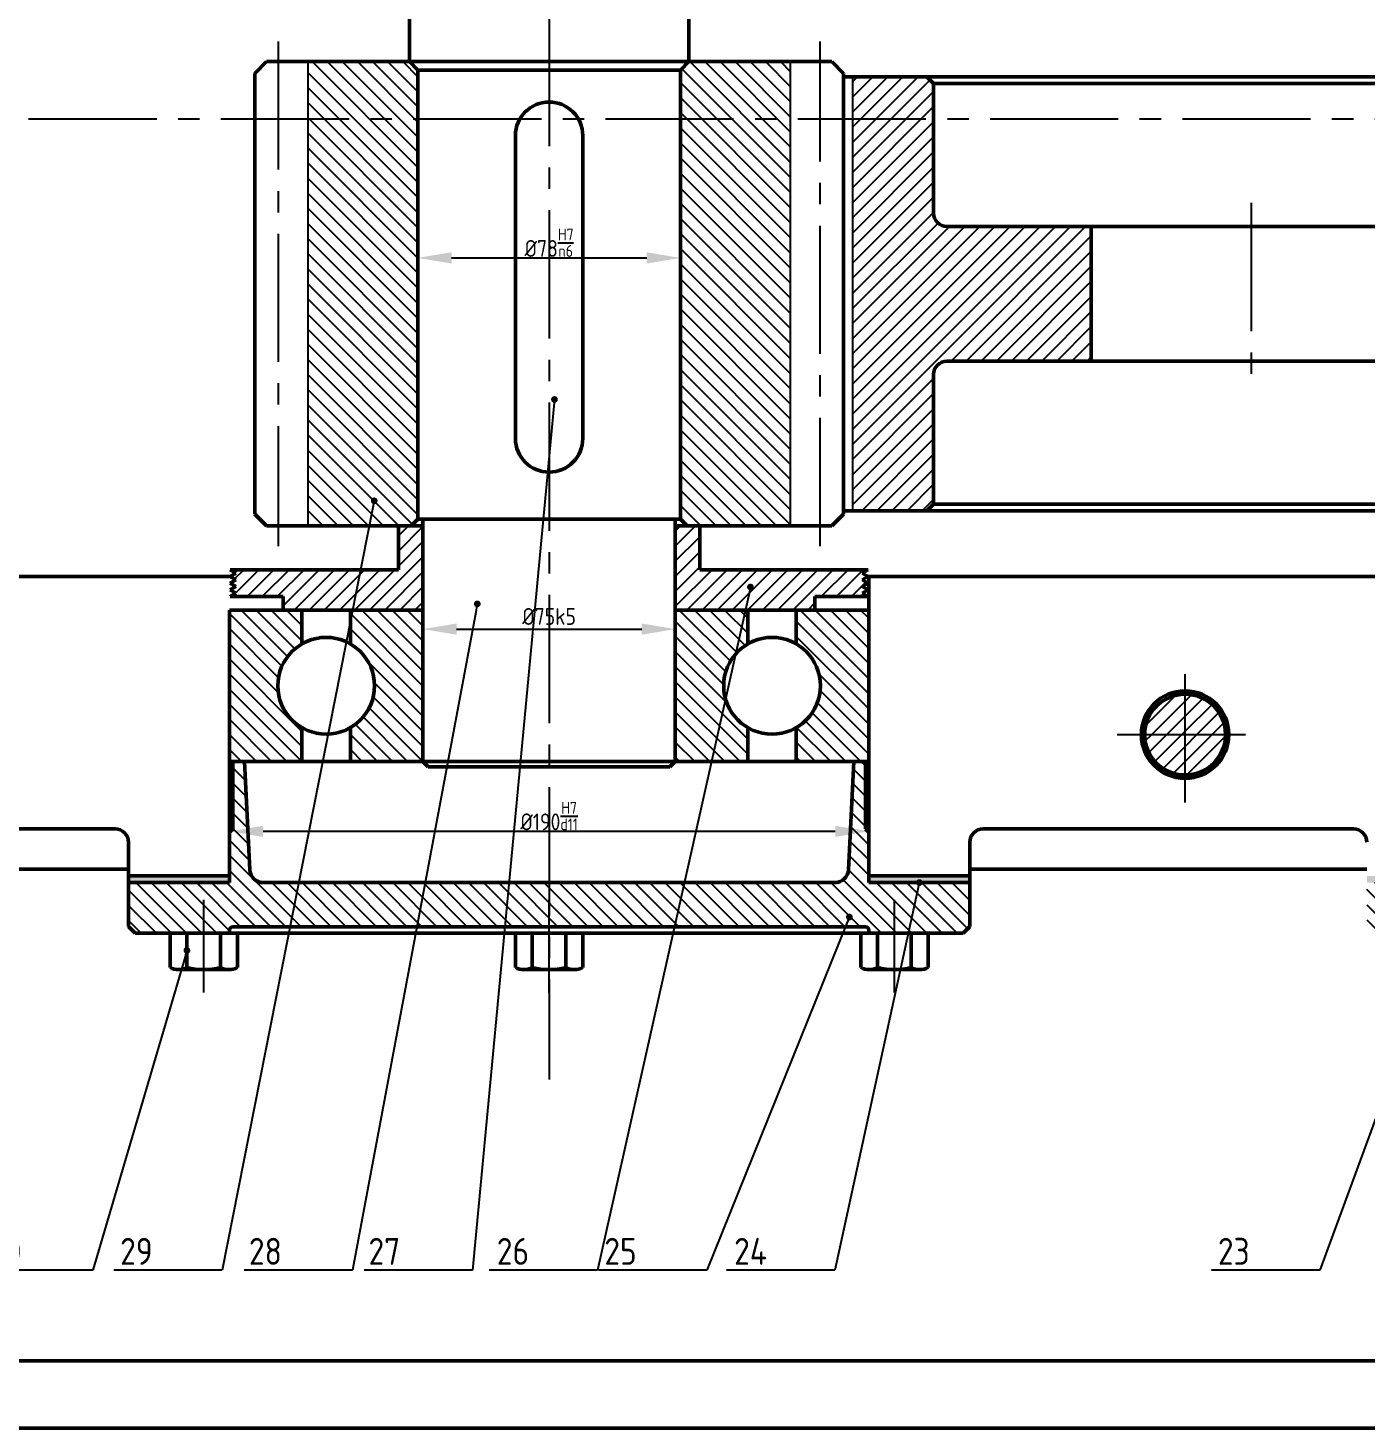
# Model space of a CAD drawing. Header units: millimetres. Extents: x 0 to 1189, y 0 to 841.
# Drawn here: x 265.6 to 464.4, y 0 to 208.1 of the extents above; entities that cross this region are included whole.
import ezdxf
from ezdxf import colors
from ezdxf.entities.mleader import LeaderData, LeaderLine
from ezdxf.math import Vec2, Vec3

# ---------------------------------------------------------------- set-up
doc = ezdxf.new("R2010")
doc.units = ezdxf.units.MM
doc.linetypes.add('CENTER2', pattern=[28.575, 19.05, -3.175, 3.175, -3.175])
for name, color, linetype, lineweight in [('中心线', 1, 'CENTER2', 25), ('标注线', 210, 'Continuous', 25), ('粗实线', 7, 'Continuous', 50), ('细实线', 7, 'Continuous', 25)]:
    doc.layers.add(name, color=color, linetype=linetype, lineweight=lineweight)
doc.styles.add('样式 1', font='gbenor.shx', dxfattribs={"bigfont": 'gbcbig.shx'})
doc.dimstyles.new('副本 ISO-25', dxfattribs={"dimtxt": 2.5, "dimasz": 5, "dimexe": 1.25, "dimexo": 0, "dimtad": 1, "dimtoh": 1, "dimlfac": 2, "dimdsep": 46, "dimtxsty": '样式 1', "dimcen": 2.5, "dimadec": 0, "dimazin": 0, "dimtfac": 1, "dimtmove": 0, "dimatfit": 3, "dimfxl": 1, "dimarcsym": 0})
pattern_1 = [(135, (-550.7785, -368.4405), (-1.122532, -1.122532), [])]
pattern_2 = [(45, (-550.7785, -368.4405), (-1.122532, 1.122532), [])]

# ---------------------------------------------------------------- blocks, each defined once
blk = doc.blocks.new('*U8')
at = {"layer": '中心线', "color": 0, "linetype": 'CENTER2', "transparency": 16777216}
blk.add_line((0, 13.5), (0, -13.5), dxfattribs=at)
blk = doc.blocks.new('*D25')
at = {"layer": 'Defpoints', "color": 0, "transparency": 16777216}
for p in [(66.16, 398.55), (514.31, 398.55), (66.42, 194.55)]:
    blk.add_point(p, dxfattribs=at)
at = {"layer": '标注线', "color": 0, "lineweight": -2, "transparency": 16777216}
for p, q in [((514.31, 398.55), (64.91, 398.55)), ((66.16, 199.55), (66.16, 393.55)), ((66.42, 194.55), (64.91, 194.55))]:
    blk.add_line(p, q, dxfattribs=at)
at = {"layer": '标注线', "color": 0, "transparency": 16777216}
for points in [[(65.33, 393.55), (66.99, 393.55), (66.16, 398.55)], [(65.33, 199.55), (66.99, 199.55), (66.16, 194.55)]]:
    blk.add_solid(points, dxfattribs=at)
at = {"layer": '标注线', "color": 0, "transparency": 16777216, "insert": (64.28, 296.55), "char_height": 2.5, "attachment_point": 5, "rotation": 90, "style": '样式 1'}
blk.add_mtext('408', dxfattribs=at)
blk = doc.blocks.new('*D32')
at = {"layer": 'Defpoints', "color": 0, "transparency": 16777216}
for p in [(295.56, 88.67), (390.56, 88.67), (390.56, 88.67)]:
    blk.add_point(p, dxfattribs=at)
at = {"layer": '标注线', "color": 0, "lineweight": -2, "transparency": 16777216}
for p, q in [((295.56, 88.67), (295.56, 89.92)), ((390.56, 88.67), (390.56, 89.92)), ((300.56, 88.67), (385.56, 88.67))]:
    blk.add_line(p, q, dxfattribs=at)
at = {"layer": '标注线', "color": 0, "transparency": 16777216}
for points in [[(300.56, 89.5), (300.56, 87.84), (295.56, 88.67)], [(385.56, 89.5), (385.56, 87.84), (390.56, 88.67)]]:
    blk.add_solid(points, dxfattribs=at)
at = {"layer": '标注线', "color": 0, "transparency": 16777216, "insert": (343.06, 90.93), "char_height": 2.5, "attachment_point": 5, "style": '样式 1'}
blk.add_mtext('%%C190{\\H0.7x;\\SH7/d11;}', dxfattribs=at)
blk = doc.blocks.new('*D33')
at = {"layer": 'Defpoints', "color": 0, "transparency": 16777216}
for p in [(361.81, 118.72), (324.31, 111.55), (361.81, 111.55)]:
    blk.add_point(p, dxfattribs=at)
at = {"layer": '标注线', "color": 0, "lineweight": -2, "transparency": 16777216}
for p, q in [((324.31, 111.55), (324.31, 119.97)), ((329.31, 118.72), (356.81, 118.72)), ((361.81, 111.55), (361.81, 119.97))]:
    blk.add_line(p, q, dxfattribs=at)
at = {"layer": '标注线', "color": 0, "transparency": 16777216}
for points in [[(329.31, 119.55), (329.31, 117.89), (324.31, 118.72)], [(356.81, 119.55), (356.81, 117.89), (361.81, 118.72)]]:
    blk.add_solid(points, dxfattribs=at)
at = {"layer": '标注线', "color": 0, "transparency": 16777216, "insert": (343.06, 120.6), "char_height": 2.5, "attachment_point": 5, "style": '样式 1'}
blk.add_mtext('%%C75k5', dxfattribs=at)
blk = doc.blocks.new('*D34')
at = {"layer": 'Defpoints', "color": 0, "transparency": 16777216}
for p in [(362.56, 173.88), (323.56, 168.43), (362.56, 168.43)]:
    blk.add_point(p, dxfattribs=at)
at = {"layer": '标注线', "color": 0, "lineweight": -2, "transparency": 16777216}
for p, q in [((323.56, 168.43), (323.56, 175.13)), ((362.56, 168.43), (362.56, 175.13)), ((328.56, 173.88), (357.56, 173.88))]:
    blk.add_line(p, q, dxfattribs=at)
at = {"layer": '标注线', "color": 0, "transparency": 16777216}
for points in [[(328.56, 174.72), (328.56, 173.05), (323.56, 173.88)], [(357.56, 174.72), (357.56, 173.05), (362.56, 173.88)]]:
    blk.add_solid(points, dxfattribs=at)
at = {"layer": '标注线', "color": 0, "transparency": 16777216, "insert": (343.06, 176.14), "char_height": 2.5, "attachment_point": 5, "style": '样式 1'}
blk.add_mtext('%%C78{\\H0.7x;\\SH7/n6;}', dxfattribs=at)
blk = doc.blocks.new('_Dot')
at = {"color": 0, "linetype": 'ByBlock', "lineweight": -2}
blk.add_line((-0.5, 0), (-1, 0), dxfattribs=at)
at = {"color": 0, "linetype": 'ByBlock', "const_width": 0.5}
blk.add_lwpolyline([(-0.25, 0, 1), (0.25, 0, 1)], format="xyb", close=True, dxfattribs=at)

msp = doc.modelspace()

# ---------------------------------------------------------------- hatches: boundary and pattern name
at = {"layer": '中心线'}
h = msp.add_hatch(dxfattribs=at)
h.set_pattern_fill('ANSI31', color=0, scale=0.5)
h.paths.add_polyline_path([(709.5574, 276.8007, 0.41421356), (706.3074, 273.5507), (709.5574, 273.5507)])
h.paths.add_polyline_path([(709.6098, 276.8002), (709.5574, 276.7479), (709.5574, 273.5507), (712.8074, 273.5507, 0.40950015)])
h.paths.add_polyline_path([(712.8074, 273.5507), (709.5574, 273.5507), (709.5574, 270.3007, 0.41421356)])
h.paths.add_polyline_path([(709.5574, 273.5507), (706.3602, 273.5507), (706.3078, 273.4983, 0.40950015), (709.5574, 270.3007)])
h.paths.add_polyline_path([(112.0574, 118.8007, 0.41421356), (108.8074, 115.5507), (112.0574, 115.5507)])
h.paths.add_polyline_path([(112.0574, 118.8007), (112.0574, 115.5507), (115.3074, 115.5507, 0.41421356)])
h.paths.add_polyline_path([(115.3074, 115.5507), (112.0574, 115.5507), (112.0574, 112.3007, 0.41421356)])
h.paths.add_polyline_path([(112.0574, 115.5507), (108.8074, 115.5507, 0.41421356), (112.0574, 112.3007)])
at = {"layer": '细实线'}
h = msp.add_hatch(dxfattribs=at)
h.set_pattern_fill('ANSI31', color=256, scale=0.5, angle=90)
h.set_pattern_definition(pattern_1)
h.paths.add_polyline_path([(323.5574, 201.8007), (322.3074, 203.0507), (307.1824, 203.0507), (307.1824, 134.0507), (322.5574, 134.0507), (323.5574, 135.0507)])
h.paths.add_polyline_path([(378.9324, 203.0507), (363.8074, 203.0507), (362.5574, 201.8007), (362.5574, 135.0507), (363.5574, 134.0507), (378.9324, 134.0507)])
h = msp.add_hatch(dxfattribs=at)
h.set_pattern_fill('ANSI31', color=256, scale=0.5)
h.set_pattern_definition(pattern_2)
h.paths.add_polyline_path([(402.1824, 178.5507, -0.41421356), (400.1824, 180.5507), (400.1824, 199.8007), (399.1824, 200.8007), (388.1824, 200.8007), (388.1824, 136.3007), (399.1824, 136.3007), (400.1824, 137.3007), (400.1824, 156.5507, -0.41421356), (402.1824, 158.5507), (423.6199, 158.5507), (423.6199, 178.5507)])
h.paths.add_polyline_path([(509.0574, 199.8007), (508.0574, 200.8007), (495.5574, 200.8007), (494.5574, 199.8007), (494.5574, 180.5507, -0.41421356), (492.5574, 178.5507), (471.1199, 178.5507), (471.1199, 158.5507), (492.5574, 158.5507, -0.41421356), (494.5574, 156.5507), (494.5574, 137.3007), (495.5574, 136.3007), (508.0574, 136.3007), (509.0574, 137.3007)])
h.paths.add_polyline_path([(571.5574, 158.5507), (592.9949, 158.5507), (592.9949, 178.5507), (571.5574, 178.5507, -0.41421356), (569.5574, 180.5507), (569.5574, 199.8007), (568.5574, 200.8007), (555.0574, 200.8007), (555.0574, 137.3007), (556.0574, 136.3007), (568.5574, 136.3007), (569.5574, 137.3007), (569.5574, 156.5507, -0.41421356)])
h.paths.add_polyline_path([(661.9324, 158.5507, -0.41421356), (663.9324, 156.5507), (663.9324, 137.3007), (664.9324, 136.3007), (676.4324, 136.3007), (676.4324, 200.8007), (664.9324, 200.8007), (663.9324, 199.8007), (663.9324, 180.5507, -0.41421356), (661.9324, 178.5507), (640.4949, 178.5507), (640.4949, 158.5507)])
h = msp.add_hatch(dxfattribs=at)
h.set_pattern_fill('ANSI31', color=256, scale=0.5)
h.set_pattern_definition(pattern_2)
h.paths.add_polyline_path([(188.0574, 121.5507), (188.0574, 127.5507), (170.6574, 127.5507), (171.5234, 127.0507), (170.6574, 126.5507), (171.5234, 126.0507), (170.6574, 125.5507), (171.5234, 125.0507), (170.6574, 124.5507), (171.5234, 124.0507), (170.6574, 123.5507), (178.5574, 123.5507), (178.5574, 121.5507)])
h.paths.add_polyline_path([(217.5574, 123.5507), (225.4574, 123.5507), (224.5914, 124.0507), (225.4574, 124.5507), (224.5914, 125.0507), (225.4574, 125.5507), (224.5914, 126.0507), (225.4574, 126.5507), (224.5914, 127.0507), (225.4574, 127.5507), (208.0574, 127.5507), (208.0574, 121.5507), (217.5574, 121.5507)])
h.paths.add_polyline_path([(324.3074, 121.5507), (324.3074, 134.0507), (320.6574, 134.0507), (320.6574, 127.5507), (295.6574, 127.5507), (296.5234, 127.0507), (295.6574, 126.5507), (296.5234, 126.0507), (295.6574, 125.5507), (296.5234, 125.0507), (295.6574, 124.5507), (296.5234, 124.0507), (295.6574, 123.5507), (303.5574, 123.5507), (303.5574, 121.5507)])
h.paths.add_polyline_path([(365.4574, 127.5507), (365.4574, 134.0507), (361.8074, 134.0507), (361.8074, 121.5507), (382.5574, 121.5507), (382.5574, 123.5507), (390.4574, 123.5507), (389.5914, 124.0507), (390.4574, 124.5507), (389.5914, 125.0507), (390.4574, 125.5507), (389.5914, 126.0507), (390.4574, 126.5507), (389.5914, 127.0507), (390.4574, 127.5507)])
h.paths.add_polyline_path([(479.6574, 127.5507), (480.5234, 127.0507), (479.6574, 126.5507), (480.5234, 126.0507), (479.6574, 125.5507), (480.5234, 125.0507), (479.6574, 124.5507), (480.5234, 124.0507), (479.6574, 123.5507), (508.8074, 123.5507), (508.8074, 121.5507), (510.8074, 121.5507), (510.8074, 127.5507)])
h.paths.add_polyline_path([(553.3074, 127.5507), (553.3074, 121.5507), (555.3074, 121.5507), (555.3074, 123.5507), (584.4574, 123.5507), (583.5914, 124.0507), (584.4574, 124.5507), (583.5914, 125.0507), (584.4574, 125.5507), (583.5914, 126.0507), (584.4574, 126.5507), (583.5914, 127.0507), (584.4574, 127.5507)])
h = msp.add_hatch(dxfattribs=at)
h.set_pattern_fill('ANSI31', color=256, scale=0.5, angle=90)
h.set_pattern_definition(pattern_1)
h.paths.add_polyline_path([(306.3386, 116.5252), (306.3386, 121.5507), (295.5574, 121.5507), (295.5574, 99.0507), (306.3386, 99.0507), (306.3386, 104.0761, -0.26794919), (302.7449, 110.3007, -0.26794919)])
h.paths.add_polyline_path([(324.3074, 121.5507), (313.5261, 121.5507), (313.5261, 116.5252, -0.26794919), (317.1199, 110.3007, -0.26794919), (313.5261, 104.0761), (313.5261, 99.0507), (324.3074, 99.0507)])
h.paths.add_polyline_path([(372.5886, 116.5252), (372.5886, 121.5507), (361.8074, 121.5507), (361.8074, 99.0507), (372.5886, 99.0507), (372.5886, 104.0761, -0.26794919), (368.9949, 110.3007, -0.26794919)])
h.paths.add_polyline_path([(390.5574, 121.5507), (379.7761, 121.5507), (379.7761, 116.5252, -0.26794919), (383.3699, 110.3007, -0.26794919), (379.7761, 104.0761), (379.7761, 99.0507), (390.5574, 99.0507)])
h = msp.add_hatch(dxfattribs=at)
h.set_pattern_fill('ANSI31', color=256, scale=0.5, angle=90)
h.set_pattern_definition(pattern_1)
h.paths.add_polyline_path([(185.3074, 78.767), (188.5574, 79.2237), (188.5574, 81.0507), (175.8099, 81.0507, -0.39965564), (173.8124, 82.9508), (172.5574, 108.0507), (171.0574, 108.0507), (171.0574, 93.0507), (170.5574, 92.5507), (170.5574, 81.0507), (155.5574, 81.0507), (155.5574, 74.5236), (156.5574, 73.5236), (170.5574, 73.5236), (170.5574, 73.9833, -0.41421356), (171.0574, 74.4833), (188.5574, 74.4833), (188.5574, 76.3102), (185.3074, 76.767)])
h.paths.add_polyline_path([(240.5574, 81.0507), (225.5574, 81.0507), (225.5574, 92.5507), (225.0574, 93.0507), (225.0574, 108.0507), (223.5574, 108.0507), (222.3024, 82.9508, -0.39965564), (220.3049, 81.0507), (207.5574, 81.0507), (207.5574, 79.2237), (210.8074, 78.767), (210.8074, 76.767), (207.5574, 76.3102), (207.5574, 74.4833), (225.0574, 74.4828, -0.41218043), (225.5574, 73.9863), (225.5574, 73.5236), (232.0574, 73.5236), (234.3731, 73.5228), (239.5574, 73.5236), (240.5574, 74.5236)])
h.paths.add_polyline_path([(405.5574, 81.0507), (390.5574, 81.0507), (390.5574, 88.5507), (390.0574, 89.0507), (390.0574, 99.0507), (388.3324, 99.0507), (387.5274, 82.9508, -0.39965564), (385.5299, 81.0507), (300.5849, 81.0507, -0.39965564), (298.5874, 82.9508), (297.7824, 99.0507), (296.0574, 99.0507), (296.0574, 89.0507), (295.5574, 88.5507), (295.5574, 81.0507), (280.5574, 81.0507), (280.5574, 74.5236), (281.5574, 73.5236), (286.7417, 73.5228), (295.5574, 73.5231), (295.5574, 73.9833, -0.41421356), (296.0574, 74.4833), (390.0574, 74.4828, -0.41218043), (390.5574, 73.9863), (390.5574, 73.5231), (399.3731, 73.5228), (404.5574, 73.5236), (405.5574, 74.5236)])
h.paths.add_polyline_path([(599.5574, 81.0507), (584.5574, 81.0507), (584.5574, 85.0507), (584.0574, 85.5507), (584.0574, 95.5507), (580.4324, 95.5507), (579.8024, 82.9508, -0.39965564), (577.8049, 81.0507), (486.3099, 81.0507, -0.39965564), (484.3124, 82.9508), (483.6824, 95.5507), (480.0574, 95.5507), (480.0574, 85.5507), (479.5574, 85.0507), (479.5574, 81.0507), (464.5574, 81.0507), (464.5574, 74.5236), (465.5574, 73.5236), (479.5574, 73.5236), (479.5574, 73.9833, -0.41421356), (480.0574, 74.4833), (584.0574, 74.4833, -0.41421356), (584.5574, 73.9833), (584.5574, 73.5236), (598.5574, 73.5236), (599.5574, 74.5236)])
h = msp.add_hatch(color=256, dxfattribs=at)
h.dxf.hatch_style = 1
h.paths.add_polyline_path([(170.5574, 82.0507), (155.5574, 82.0507), (155.5574, 81.0507), (170.5574, 81.0507)])
h.paths.add_polyline_path([(240.5574, 82.0507), (225.5574, 82.0507), (225.5574, 81.0507), (240.5574, 81.0507)])
h.paths.add_polyline_path([(295.5574, 82.0507), (280.5574, 82.0507), (280.5574, 81.0507), (295.5574, 81.0507)])
h.paths.add_polyline_path([(405.5574, 82.0507), (390.5574, 82.0507), (390.5574, 81.0507), (405.5574, 81.0507)])
h.paths.add_polyline_path([(479.5574, 82.0507), (464.5574, 82.0507), (464.5574, 81.0507), (479.5574, 81.0507)])
h.paths.add_polyline_path([(599.5574, 82.0507), (584.5574, 82.0507), (584.5574, 81.0507), (599.5574, 81.0507)])

# ---------------------------------------------------------------- linework, layer by layer
at = {"layer": '中心线'}
for p, q in [((343.0574, 295.2546), (343.0574, 51.8055)), ((302.8074, 206.0507), (302.8074, 131.0507)), ((383.3074, 131.0507), (383.3074, 206.0507)), ((37.103, 194.5507), (719.5574, 194.5507)), ((437.5574, 92.9749), (437.5574, 113.1264)), ((427.4816, 103.0507), (447.6331, 103.0507)), ((291.7419, 64.7319), (291.7415, 78.4749)), ((343.0576, 64.732), (343.0572, 78.475)), ((394.3728, 64.7319), (394.3732, 78.4749))]:
    msp.add_line(p, q, dxfattribs=at)
at = {"layer": '粗实线'}
for p, q in [((322.3074, 213.0507), (322.3074, 203.0507)), ((363.8074, 213.0507), (363.8074, 203.0507)), ((301.0574, 203.0507), (299.3074, 201.3007)), ((385.0574, 203.0507), (301.0574, 203.0507)), ((323.5574, 201.8007), (322.3074, 203.0507)), ((362.5574, 201.8007), (363.8074, 203.0507)), ((386.8074, 201.3007), (385.0574, 203.0507)), ((299.3074, 201.3007), (299.3074, 135.8007)), ((323.5574, 201.8007), (323.5574, 135.0507)), ((323.5574, 201.8007), (362.5574, 201.8007)), ((362.5574, 201.8007), (362.5574, 135.0507)), ((386.8074, 135.8007), (386.8074, 201.3007)), ((682.5574, 200.8007), (386.8074, 200.8007)), ((400.1824, 199.8007), (399.1824, 200.8007)), ((400.1824, 199.8007), (400.1824, 180.5507)), ((400.1824, 199.8007), (494.5574, 199.8007)), ((338.0574, 147.0507), (338.0574, 192.0507)), ((348.0574, 147.0507), (348.0574, 192.0507)), ((492.5574, 178.5507), (402.1824, 178.5507)), ((423.6199, 178.5507), (423.6199, 158.5507)), ((492.5574, 158.5507), (402.1824, 158.5507)), ((400.1824, 156.5507), (400.1824, 137.3007)), ((299.3074, 135.8007), (301.0574, 134.0507)), ((385.0574, 134.0507), (386.8074, 135.8007)), ((509.5574, 136.3007), (386.8074, 136.3007)), ((400.1824, 137.3007), (399.1824, 136.3007)), ((400.1824, 137.3007), (494.5574, 137.3007)), ((301.0574, 134.0507), (324.3074, 134.0507)), ((320.6574, 134.0507), (320.6574, 127.5507)), ((323.5574, 135.0507), (322.5574, 134.0507)), ((323.5574, 135.0507), (362.5574, 135.0507)), ((323.5574, 135.0507), (323.5574, 135.0507)), ((324.3074, 99.0507), (324.3074, 135.0507)), ((361.8074, 135.0507), (361.8074, 99.0507)), ((361.8074, 134.0507), (385.0574, 134.0507)), ((362.5574, 135.0507), (363.5574, 134.0507)), ((362.5574, 135.0507), (362.5574, 135.0507)), ((365.4574, 134.0507), (365.4574, 127.5507)), ((295.6574, 127.5507), (296.5234, 127.0507)), ((295.6574, 127.5507), (320.6574, 127.5507)), ((296.5234, 127.0507), (295.6574, 126.5507)), ((390.4574, 127.5507), (365.4574, 127.5507)), ((390.4574, 127.5507), (365.4574, 127.5507)), ((390.4574, 127.5507), (389.5914, 127.0507)), ((389.5914, 127.0507), (390.4574, 126.5507)), ((225.4574, 126.5507), (295.6574, 126.5507)), ((295.6574, 126.5507), (296.5234, 126.0507)), ((296.5234, 126.0507), (295.6574, 125.5507)), ((295.6574, 125.5507), (296.5234, 125.0507)), ((296.5234, 125.0507), (295.6574, 124.5507)), ((390.4574, 126.5507), (389.5914, 126.0507)), ((389.5914, 126.0507), (390.4574, 125.5507)), ((390.4574, 125.5507), (389.5914, 125.0507)), ((389.5914, 125.0507), (390.4574, 124.5507)), ((390.4574, 126.5507), (479.6574, 126.5507)), ((390.5574, 88.5507), (390.5574, 126.5507)), ((295.6574, 124.5507), (296.5234, 124.0507)), ((296.5234, 124.0507), (295.6574, 123.5507)), ((295.6574, 123.5507), (303.5574, 123.5507)), ((303.5574, 121.5507), (303.5574, 123.5507)), ((382.5574, 121.5507), (382.5574, 123.5507)), ((390.4574, 123.5507), (382.5574, 123.5507)), ((390.4574, 124.5507), (389.5914, 124.0507)), ((389.5914, 124.0507), (390.4574, 123.5507)), ((295.5574, 121.5507), (324.3074, 121.5507)), ((295.5574, 81.0507), (295.5574, 121.5507)), ((306.3386, 116.5252), (306.3386, 121.5507)), ((313.5261, 116.5252), (313.5261, 121.5507)), ((361.8074, 121.5507), (390.5574, 121.5507)), ((372.5886, 116.5252), (372.5886, 121.5507)), ((379.7761, 116.5252), (379.7761, 121.5507)), ((330.5574, 111.5507), (330.5574, 111.5507)), ((306.3386, 104.0761), (306.3386, 99.0507)), ((313.5261, 104.0761), (313.5261, 99.0507)), ((372.5886, 104.0761), (372.5886, 99.0507)), ((379.7761, 104.0761), (379.7761, 99.0507)), ((295.5574, 99.0507), (390.5574, 99.0507)), ((296.0574, 99.0507), (296.0574, 89.0507)), ((298.5874, 82.9508), (297.7824, 99.0507)), ((324.3074, 99.0507), (325.1074, 98.2507)), ((325.1074, 98.2507), (361.0074, 98.2507)), ((361.8074, 99.0507), (361.0074, 98.2507)), ((387.5274, 82.9508), (388.3324, 99.0507)), ((390.0574, 99.0507), (390.0574, 89.0507)), ((278.5574, 89.0507), (242.5574, 89.0507)), ((296.0574, 89.0507), (295.5574, 88.5507)), ((390.0574, 89.0507), (390.5574, 88.5507)), ((390.5574, 81.0507), (390.5574, 89.0507)), ((407.5574, 89.0507), (462.5574, 89.0507)), ((280.5574, 74.5236), (280.5574, 87.0507)), ((405.5574, 74.5236), (405.5574, 87.0507)), ((240.5574, 83.0507), (280.5574, 83.0507)), ((295.5574, 82.0507), (280.5574, 82.0507)), ((390.5574, 82.0507), (405.5574, 82.0507)), ((405.5574, 83.0507), (464.5574, 83.0507)), ((295.5574, 81.0507), (280.5574, 81.0507)), ((300.5849, 81.0507), (385.5299, 81.0507)), ((390.5574, 81.0507), (405.5574, 81.0507)), ((281.5574, 73.5236), (280.5574, 74.5236)), ((286.7417, 73.5228), (281.5574, 73.5236)), ((296.7417, 73.5231), (286.7417, 73.5228)), ((286.7417, 73.5228), (286.7418, 68.4296)), ((289.2418, 68.4297), (289.2417, 73.5229)), ((294.2418, 68.4286), (294.2417, 73.523)), ((295.5574, 73.9833), (295.5574, 73.5236)), ((295.5574, 73.4828), (295.5574, 73.9828)), ((296.0574, 74.4833), (390.0574, 74.4833)), ((296.7418, 68.4287), (296.7417, 73.5231)), ((296.7417, 73.5231), (389.3731, 73.5231)), ((338.0574, 73.5231), (338.0574, 68.4299)), ((340.5574, 68.4299), (340.5574, 73.5231)), ((345.5574, 68.4287), (345.5574, 73.5231)), ((348.0574, 73.5231), (348.0574, 68.4287)), ((389.3729, 68.4287), (389.3731, 73.5231)), ((389.3731, 73.5231), (399.3731, 73.5228)), ((390.5574, 73.9833), (390.5574, 73.5236)), ((390.5574, 73.4828), (390.5574, 73.9828)), ((391.8729, 68.4286), (391.8731, 73.523)), ((396.8729, 68.4297), (396.8731, 73.5229)), ((399.3731, 73.5228), (399.3729, 68.4296)), ((399.3731, 73.5228), (404.5574, 73.5236)), ((404.5574, 73.5236), (405.5574, 74.5236)), ((295.5663, 68.1231), (287.9918, 68.1229)), ((346.8818, 68.1231), (339.3074, 68.1231)), ((390.5485, 68.1231), (398.1229, 68.1229)), ((25, 10), (1179, 10)), ((0, 0), (1189, 0))]:
    msp.add_line(p, q, dxfattribs=at)
for centre, radius in [((309.9324, 110.3007), 7.1875), ((376.1824, 110.3007), 7.1875), ((437.5574, 103.0507), 6.5), ((437.5574, 103.0507), 6)]:
    msp.add_circle(centre, radius, dxfattribs=at)
for centre, radius, start, end in [((343.0574, 192.0507), 5, 0, 180), ((402.1824, 180.5507), 2, 180, 270), ((402.1824, 156.5507), 2, 90, 180), ((343.0574, 147.0507), 5, 180, 0), ((278.5574, 87.0507), 2, 0, 90), ((407.5574, 87.0507), 2, 90, 180), ((462.5574, 87.0507), 2, 0, 90), ((300.5849, 83.0507), 2, 182.862405, 270), ((385.5299, 83.0507), 2, 270, 357.137595), ((296.0574, 73.9833), 0.5, 90, 180), ((296.0574, 73.9828), 0.5, 90.001504, 180.001504), ((390.0574, 73.9833), 0.5, 0, 90), ((390.0574, 73.9828), 0.5, 359.998496, 89.998496), ((287.9918, 70.8229), 2.7, 242.423036, 297.579972), ((291.7439, 78.4818), 10.3588, 256.02255, 283.95393), ((295.4918, 70.8231), 2.701, 242.434404, 297.568604), ((339.3074, 70.8231), 2.7, 242.421532, 297.578468), ((343.0597, 78.4819), 10.3588, 256.021045, 283.952426), ((346.8074, 70.8231), 2.701, 242.4329, 297.5671), ((390.623, 70.8231), 2.701, 242.431396, 297.565596), ((394.3709, 78.4818), 10.3588, 256.04607, 283.97745), ((398.123, 70.8229), 2.7, 242.420028, 297.576964)]:
    msp.add_arc(centre, radius, start, end, dxfattribs=at)
at = {"layer": '细实线'}
for p, q in [((307.1824, 203.0507), (307.1824, 134.0507)), ((378.9324, 134.0507), (378.9324, 203.0507)), ((388.1824, 136.3007), (388.1824, 200.8007))]:
    msp.add_line(p, q, dxfattribs=at)
at = {"layer": '细实线', "linetype": 'Continuous'}
for p, q in [((431.717, 104.4255), (436.1825, 108.891)), ((437.5574, 108.0208), (438.511, 108.9744)), ((437.5574, 105.7757), (440.2127, 108.4311)), ((432.5872, 103.0507), (437.5574, 108.0208)), ((437.5574, 103.5307), (441.5532, 107.5265)), ((439.3224, 103.0507), (442.5897, 106.318)), ((434.8323, 103.0507), (437.5574, 105.7757)), ((441.5675, 103.0507), (443.3014, 104.7846)), ((431.6336, 102.0971), (432.5872, 103.0507)), ((432.1769, 100.3953), (434.8323, 103.0507)), ((433.0815, 99.0548), (437.0774, 103.0507)), ((437.0774, 103.0507), (437.5574, 103.5307)), ((437.5574, 101.2856), (439.3224, 103.0507)), ((437.5574, 99.0406), (441.5675, 103.0507)), ((437.8182, 97.0563), (443.5517, 102.7898)), ((434.2901, 98.0183), (437.5574, 101.2856)), ((435.8235, 97.3067), (437.5574, 99.0406))]:
    msp.add_line(p, q, dxfattribs=at)

# ---------------------------------------------------------------- block references
at = {"layer": '中心线', "linetype": 'CENTER2'}
msp.add_blockref('*U8', (447.3699, 168.5507), dxfattribs=at)

# ---------------------------------------------------------------- dimensions: what is measured, and where the dimension line sits
at = {"layer": '标注线'}
dim = msp.add_linear_dim(base=(66.1595, 398.5507), p1=(66.4239, 194.5507), p2=(514.3074, 398.5507), angle=90, dimstyle='副本 ISO-25', dxfattribs=at)
dim.commit()
dim.dimension.update_dxf_attribs({"geometry": '*D25', "text_midpoint": (64.2845, 296.5507)})
for base, p1, p2, text, picture, middle in [((362.5574, 173.8826), (323.5574, 168.4257), (362.5574, 168.4257), '%%C<>{\\H0.7x;\\SH7/n6;}', '*D34', (343.0574, 176.1445)), ((361.8074, 118.7203), (324.3074, 111.5507), (361.8074, 111.5507), '%%C<>k5', '*D33', (343.0574, 120.5953))]:
    dim = msp.add_linear_dim(base=base, p1=p1, p2=p2, text=text, dimstyle='副本 ISO-25', dxfattribs=at)
    dim.commit()
    dim.dimension.update_dxf_attribs({"geometry": picture, "text_midpoint": middle})
dim = msp.add_linear_dim(base=(390.5574, 88.6708), p1=(295.5574, 88.6708), p2=(390.5574, 88.6708), angle=180, text='%%C<>{\\H0.7x;\\SH7/d11;}', dimstyle='副本 ISO-25', dxfattribs=at)
dim.commit()
dim.dimension.update_dxf_attribs({"geometry": '*D32', "text_midpoint": (343.0574, 90.9264)})

# ---------------------------------------------------------------- leaders
ml = msp.add_multileader_mtext('Standard', dxfattribs=at)
ml.set_content('27', color=256, style='样式 1')
ml.set_leader_properties()
ml.set_arrow_properties(name='DOT')
ml.build(insert=Vec2(0, 0))
ml.multileader.update_dxf_attribs({"text_left_attachment_type": 6, "text_right_attachment_type": 6, "arrow_head_size": 1})
ctx = ml.context
ctx.base_point, ctx.arrow_head_size, ctx.plane_origin = Vec3(315.1818, 23.4514), 1, Vec3(343.853, 152.8469)
ctx.left_attachment, ctx.right_attachment, ctx.text_align_type = 6, 6, 2
notes = []
notes.append((ctx, [(0, (1, 1, 0), (331.6818, 23.4514), (-1, 0), 8, [(0, [(343.853, 152.8469)], 0, [])])]))
ctx.mtext.insert, ctx.mtext.alignment, ctx.mtext.flow_direction = Vec3(320.9331, 28.2514), 3, 5
ml = msp.add_multileader_mtext('Standard', dxfattribs=at)
ml.set_content('29', color=256, style='样式 1')
ml.set_leader_properties()
ml.set_arrow_properties(name='DOT')
ml.build(insert=Vec2(0, 0))
ml.multileader.update_dxf_attribs({"text_left_attachment_type": 6, "text_right_attachment_type": 6, "arrow_head_size": 1})
ctx = ml.context
ctx.base_point, ctx.arrow_head_size, ctx.plane_origin = Vec3(278.1669, 23.4514), 1, Vec3(317.069, 137.7896)
ctx.left_attachment, ctx.right_attachment, ctx.text_align_type = 6, 6, 2
notes.append((ctx, [(0, (1, 1, 0), (294.5003, 23.4514), (-1, 0), 8, [(0, [(317.069, 137.7896)], 0, [])])]))
ctx.mtext.insert, ctx.mtext.alignment, ctx.mtext.flow_direction = Vec3(284.1569, 28.2514), 3, 5
ml = msp.add_multileader_mtext('Standard', dxfattribs=at)
ml.set_content('26', color=256, style='样式 1')
ml.set_leader_properties()
ml.set_arrow_properties(name='DOT')
ml.build(insert=Vec2(0, 0))
ml.multileader.update_dxf_attribs({"text_left_attachment_type": 6, "text_right_attachment_type": 6, "arrow_head_size": 1})
ctx = ml.context
ctx.base_point, ctx.arrow_head_size, ctx.plane_origin = Vec3(334.1664, 23.4514), 1, Vec3(372.9755, 124.9723)
ctx.left_attachment, ctx.right_attachment, ctx.text_align_type = 6, 6, 2
notes.append((ctx, [(0, (1, 1, 0), (350.2497, 23.4514), (-1, 0), 8, [(0, [(372.9755, 124.9723)], 0, [])])]))
ctx.mtext.insert, ctx.mtext.alignment, ctx.mtext.flow_direction = Vec3(340.0831, 28.2514), 3, 5
ml = msp.add_multileader_mtext('Standard', dxfattribs=at)
ml.set_content('28', color=256, style='样式 1')
ml.set_leader_properties()
ml.set_arrow_properties(name='DOT')
ml.build(insert=Vec2(0, 0))
ml.multileader.update_dxf_attribs({"text_left_attachment_type": 6, "text_right_attachment_type": 6, "arrow_head_size": 1})
ctx = ml.context
ctx.base_point, ctx.arrow_head_size, ctx.plane_origin = Vec3(297.6045, 23.4514), 1, Vec3(332.3839, 122.4703)
ctx.left_attachment, ctx.right_attachment, ctx.text_align_type = 6, 6, 2
notes.append((ctx, [(0, (1, 1, 0), (313.8545, 23.4514), (-1, 0), 8, [(0, [(332.3839, 122.4703)], 0, [])])]))
ctx.mtext.insert, ctx.mtext.alignment, ctx.mtext.flow_direction = Vec3(303.3558, 28.2514), 3, 5
ml = msp.add_multileader_mtext('Standard', dxfattribs=at)
ml.set_content('23', color=256, style='样式 1')
ml.set_leader_properties()
ml.set_arrow_properties(name='DOT')
ml.build(insert=Vec2(0, 0))
ml.multileader.update_dxf_attribs({"text_left_attachment_type": 6, "text_right_attachment_type": 6, "arrow_head_size": 1})
ctx = ml.context
ctx.base_point, ctx.arrow_head_size, ctx.plane_origin = Vec3(441.2618, 23.4514), 1, Vec3(494.2324, 123.5507)
ctx.left_attachment, ctx.right_attachment, ctx.text_align_type = 6, 6, 2
notes.append((ctx, [(0, (1, 1, 0), (457.5951, 23.4514), (-1, 0), 8, [(0, [(494.2324, 123.5507)], 0, [])])]))
ctx.mtext.insert, ctx.mtext.alignment, ctx.mtext.flow_direction = Vec3(447.1512, 28.2514), 3, 5
ml = msp.add_multileader_mtext('Standard', dxfattribs=at)
ml.set_content('24', color=256, style='样式 1')
ml.set_leader_properties()
ml.set_arrow_properties(name='DOT')
ml.build(insert=Vec2(0, 0))
ml.multileader.update_dxf_attribs({"text_left_attachment_type": 6, "text_right_attachment_type": 6, "arrow_head_size": 1})
ctx = ml.context
ctx.base_point, ctx.arrow_head_size, ctx.plane_origin = Vec3(369.3505, 23.4514), 1, Vec3(398.0574, 81.0507)
ctx.left_attachment, ctx.right_attachment, ctx.text_align_type = 6, 6, 2
notes.append((ctx, [(0, (1, 1, 0), (385.5171, 23.4514), (-1, 0), 8, [(0, [(398.0574, 81.0507)], 0, [])])]))
ctx.mtext.insert, ctx.mtext.alignment, ctx.mtext.flow_direction = Vec3(375.4351, 28.2514), 3, 5
ml = msp.add_multileader_mtext('Standard', dxfattribs=at)
ml.set_content('25', color=256, style='样式 1')
ml.set_leader_properties()
ml.set_arrow_properties(name='DOT')
ml.build(insert=Vec2(0, 0))
ml.multileader.update_dxf_attribs({"text_left_attachment_type": 6, "text_right_attachment_type": 6, "arrow_head_size": 1})
ctx = ml.context
ctx.base_point, ctx.arrow_head_size, ctx.plane_origin = Vec3(350.1809, 23.4514), 1, Vec3(387.67, 75.9336)
ctx.left_attachment, ctx.right_attachment, ctx.text_align_type = 6, 6, 2
notes.append((ctx, [(0, (1, 1, 0), (366.5142, 23.4514), (-1, 0), 8, [(0, [(387.67, 75.9336)], 0, [])])]))
ctx.mtext.insert, ctx.mtext.alignment, ctx.mtext.flow_direction = Vec3(356.0703, 28.2514), 3, 5
ml = msp.add_multileader_mtext('Standard', dxfattribs=at)
ml.set_content('30', color=256, style='样式 1')
ml.set_leader_properties()
ml.set_arrow_properties(name='DOT')
ml.build(insert=Vec2(0, 0))
ml.multileader.update_dxf_attribs({"text_left_attachment_type": 6, "text_right_attachment_type": 6, "arrow_head_size": 1})
ctx = ml.context
ctx.base_point, ctx.arrow_head_size, ctx.plane_origin = Vec3(258.9876, 23.4514), 1, Vec3(289.2417, 70.9763)
ctx.left_attachment, ctx.right_attachment, ctx.text_align_type = 6, 6, 2
notes.append((ctx, [(0, (1, 1, 0), (275.2376, 23.4514), (-1, 0), 8, [(0, [(289.2417, 70.9763)], 0, [])])]))
ctx.mtext.insert, ctx.mtext.alignment, ctx.mtext.flow_direction = Vec3(264.6569, 28.2514), 3, 5
for ctx, leaders in notes:
    for number, flags, end, landing, length, lines in leaders:
        leader = LeaderData()
        leader.index, (leader.has_last_leader_line, leader.has_dogleg_vector, leader.attachment_direction) = number, flags
        leader.last_leader_point, leader.dogleg_vector, leader.dogleg_length = Vec3(end), Vec3(landing), length
        for number, points, colour, breaks in lines:
            line = LeaderLine()
            line.index, line.vertices, line.color, line.breaks = number, Vec3.list(points), colors.encode_raw_color(colour), breaks
            leader.lines.append(line)
        ctx.leaders.append(leader)

doc.saveas('drawing.dxf')
